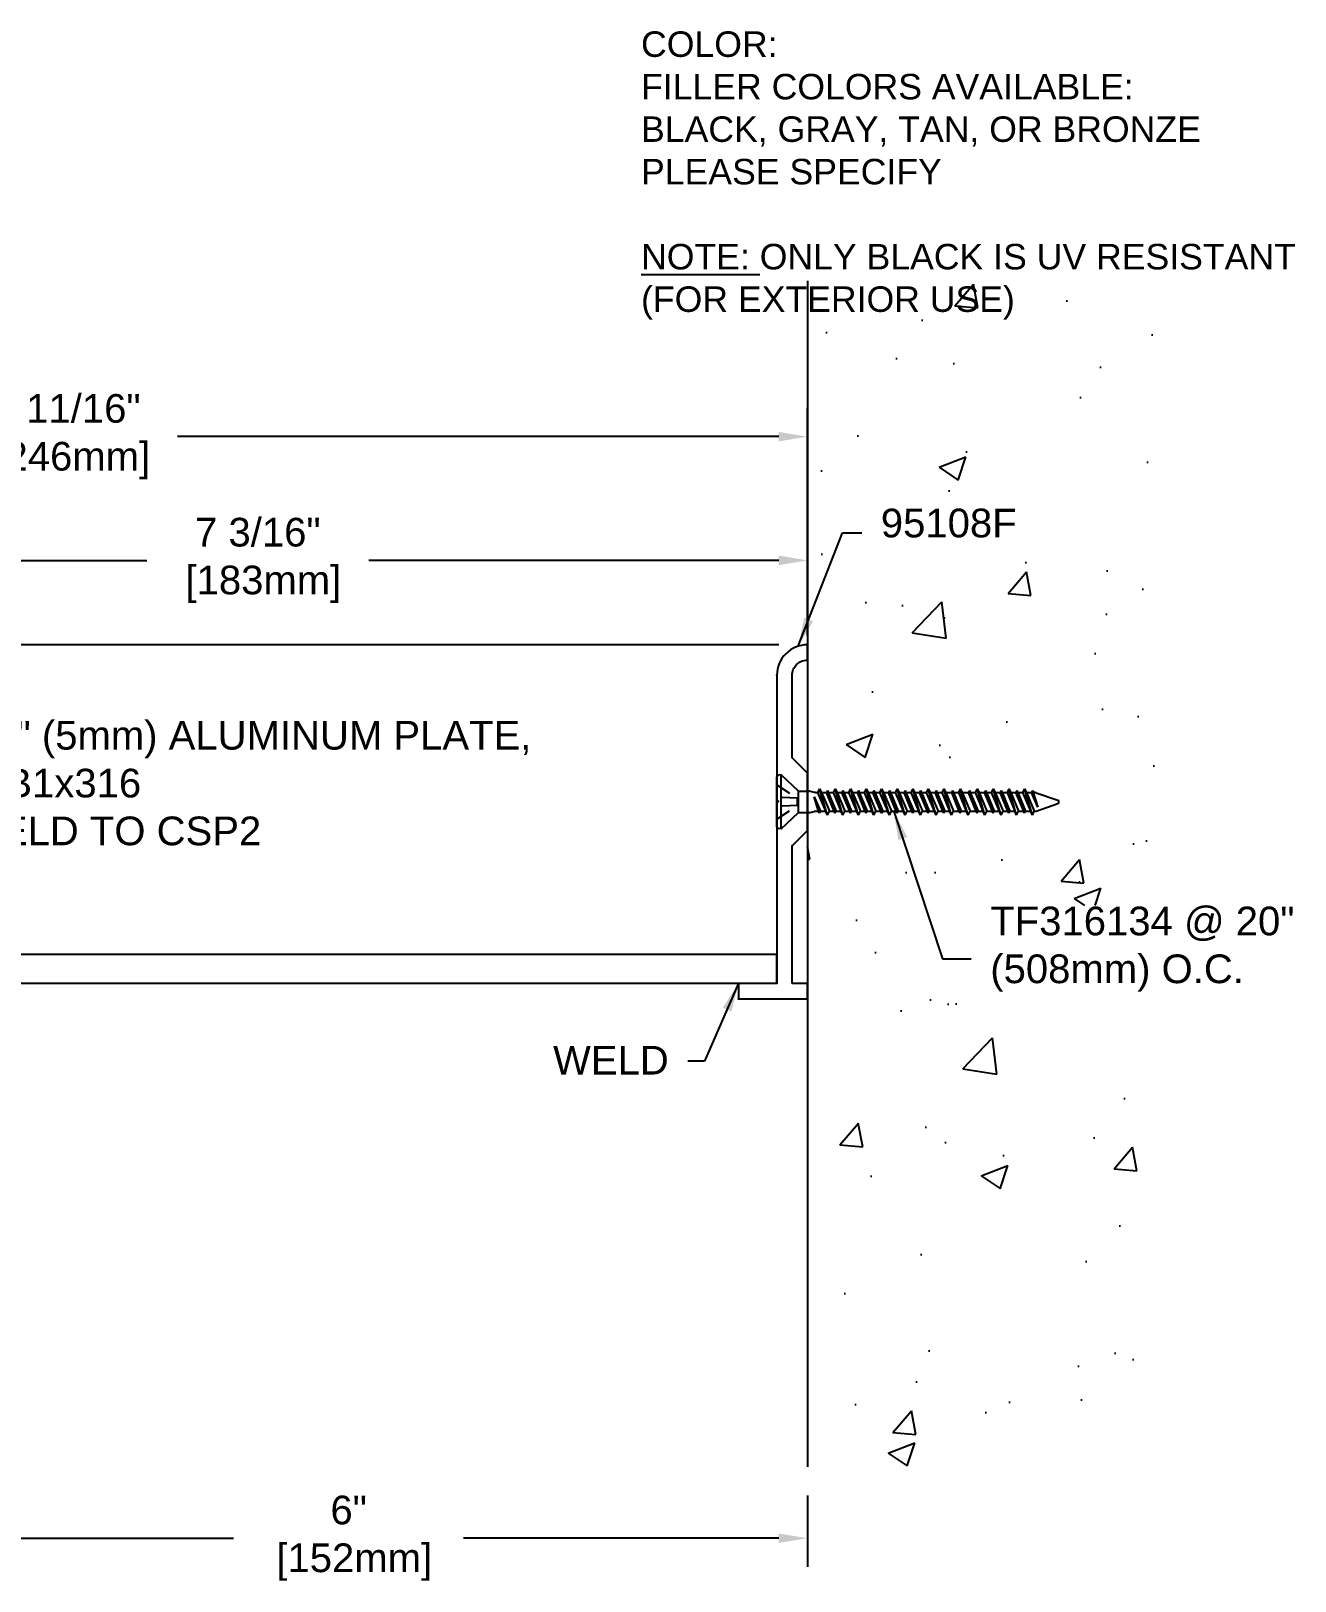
# Model space of a CAD drawing. Header units: inches. Extents: x -1.3 to 37.3, y -2.2 to 8.2.
# Drawn here: x 6.92 to 15.18, y -2.08 to 8.06 of the extents above; entities that cross this region are included whole.
import ezdxf

# ---------------------------------------------------------------- set-up
doc = ezdxf.new("R2010")
doc.units = ezdxf.units.IN
doc.header["$MEASUREMENT"] = 0
doc.linetypes.add('DASHED', pattern=[0.75, 0.5, -0.25])
for name, color, linetype in [('anchors', 4, 'Continuous'), ('conditions', 1, 'Continuous'), ('dimensions', 3, 'Continuous'), ('METALS', 7, 'Continuous'), ('text', 2, 'Continuous')]:
    doc.layers.add(name, color=color, linetype=linetype)
doc.styles.add('ARIAL', font='arial.ttf')
doc.dimstyles.new('Arial', dxfattribs={"dimtxt": 0.1875, "dimasz": 0.1875, "dimexe": 0.1875, "dimexo": 0.1875, "dimgap": 0.1875, "dimtad": 0, "dimtih": 1, "dimtoh": 1, "dimdec": 4, "dimzin": 0, "dimdsep": 46, "dimlunit": 4, "dimtxsty": 'ARIAL', "dimcen": 0.09, "dimadec": 0, "dimazin": 0, "dimtfac": 1, "dimtdec": 4, "dimtofl": 0, "dimtmove": 0, "dimatfit": 3, "dimfxl": 0, "dimfrac": 2, "dimtolj": 1, "dimtzin": 0, "dimarcsym": 0})

# ---------------------------------------------------------------- blocks, each defined once
blk = doc.blocks.new('*D0')
at = {"layer": 'DEFPOINTS', "color": 0}
for p in [(11.994, 4.595), (11.994, 3.918), (4.806, 1.998)]:
    blk.add_point(p, dxfattribs=at)
at = {"layer": 'dimensions', "color": 0, "lineweight": -2}
for p, q in [((4.806, 2.185), (4.806, 4.783)), ((11.994, 4.105), (11.994, 4.783)), ((4.994, 4.595), (7.675, 4.595)), ((11.806, 4.595), (9.125, 4.595))]:
    blk.add_line(p, q, dxfattribs=at)
at = {"layer": 'dimensions', "color": 0}
for points in [[(4.994, 4.627), (4.994, 4.564), (4.806, 4.595)], [(11.806, 4.627), (11.806, 4.564), (11.994, 4.595)]]:
    blk.add_solid(points, dxfattribs=at)
at = {"layer": 'dimensions', "color": 0, "insert": (8.4, 4.595), "char_height": 0.1875, "attachment_point": 5, "style": 'ARIAL'}
blk.add_mtext('\\A1;7 3/16"\\P [183mm]', dxfattribs=at)
blk = doc.blocks.new('*D1')
at = {"layer": 'DEFPOINTS', "color": 0}
for p in [(11.994, 5.404), (11.994, 3.918), (2.321, 2.008)]:
    blk.add_point(p, dxfattribs=at)
at = {"layer": 'dimensions', "color": 0, "lineweight": -2}
for p, q in [((2.321, 2.195), (2.321, 5.591)), ((11.994, 4.105), (11.994, 5.591)), ((2.509, 5.404), (6.425, 5.404)), ((11.806, 5.404), (7.875, 5.404))]:
    blk.add_line(p, q, dxfattribs=at)
at = {"layer": 'dimensions', "color": 0}
for points in [[(2.509, 5.435), (2.509, 5.373), (2.321, 5.404)], [(11.806, 5.435), (11.806, 5.373), (11.994, 5.404)]]:
    blk.add_solid(points, dxfattribs=at)
at = {"layer": 'dimensions', "color": 0, "insert": (7.15, 5.404), "char_height": 0.1875, "attachment_point": 5, "style": 'ARIAL'}
blk.add_mtext('\\A1;9 11/16"\\P [246mm]', dxfattribs=at)
blk = doc.blocks.new('*D3')
at = {"layer": 'DEFPOINTS', "color": 0}
for p in [(5.994, -1.331), (11.994, -1.331), (11.994, -1.797)]:
    blk.add_point(p, dxfattribs=at)
at = {"layer": 'dimensions', "color": 0, "lineweight": -2}
for p, q in [((5.994, -1.518), (5.994, -1.985)), ((11.994, -1.518), (11.994, -1.985)), ((6.181, -1.797), (8.241, -1.797)), ((11.806, -1.797), (9.746, -1.797))]:
    blk.add_line(p, q, dxfattribs=at)
at = {"layer": 'dimensions', "color": 0}
for points in [[(6.181, -1.766), (6.181, -1.828), (5.994, -1.797)], [(11.806, -1.766), (11.806, -1.828), (11.994, -1.797)]]:
    blk.add_solid(points, dxfattribs=at)
at = {"layer": 'dimensions', "color": 0, "insert": (8.994, -1.797), "char_height": 0.1875, "attachment_point": 5, "style": 'ARIAL'}
blk.add_mtext('\\A1;6"\\P [152mm]', dxfattribs=at)
blk = doc.blocks.new('95108F')
blk.add_lwpolyline([(0.063, 0.063), (0.963, 0.063), (1.063, -0.037), (1.438, -0.037), (1.538, 0.063), (2.077, 0.063, -0.414214), (2.176, -0.036), (2.176, -0.037), (2.276, -0.037), (2.276, -0.036, 0.414214), (2.077, 0.163), (1.261, 0.163), (1.251, 0.153), (1.241, 0.163), (0.063, 0.163), (0.063, 0.413), (-0.037, 0.413), (-0.037, -0.037), (0.063, -0.037)], format="xyb", close=True)
for p in [(-0.037, 0.413), (2.077, 0.163), (2.199, 0.122), (0.963, 0.063), (0.063, -0.037), (1.438, -0.037), (2.276, -0.037)]:
    blk.add_point(p)
blk = doc.blocks.new('A$C63CB1885')
for p, q in [((-0.176, 0), (-0.175, 0.018)), ((-0.176, 0), (0.176, 0)), ((-0.176, 0), (-0.07, -0.113)), ((-0.163, 0.029), (0.163, 0.029)), ((0.07, -0.113), (0.176, 0)), ((0.176, 0), (0.175, 0.018)), ((-0.07, -0.113), (0.07, -0.113)), ((-0.07, -0.113), (-0.07, -0.18)), ((-0.069, -0.189), (-0.063, -0.215)), ((0.069, -0.189), (0.063, -0.215)), ((0.07, -0.113), (0.07, -0.18)), ((-0.086, -0.302), (0.086, -0.251)), ((-0.086, -0.302), (-0.062, -0.289)), ((-0.086, -0.302), (-0.062, -0.315)), ((-0.074, -0.251), (0.032, -0.215)), ((-0.074, -0.251), (-0.062, -0.245)), ((-0.074, -0.251), (-0.062, -0.257)), ((-0.074, -0.353), (0.074, -0.302)), ((-0.062, -0.245), (0.032, -0.215)), ((0.032, -0.215), (-0.062, -0.257)), ((-0.062, -0.225), (-0.062, -0.245)), ((0.062, -0.238), (-0.062, -0.289)), ((-0.062, -0.257), (-0.062, -0.289)), ((0.062, -0.264), (-0.062, -0.315)), ((-0.062, -0.346), (0.062, -0.296)), ((0.062, -0.225), (0.062, -0.238)), ((0.086, -0.251), (0.062, -0.238)), ((0.086, -0.251), (0.062, -0.264)), ((0.062, -0.264), (0.062, -0.296)), ((0.074, -0.302), (0.062, -0.296)), ((0.074, -0.302), (0.062, -0.308)), ((-0.086, -0.403), (0.086, -0.353)), ((-0.086, -0.403), (-0.062, -0.391)), ((-0.086, -0.403), (-0.062, -0.416)), ((-0.074, -0.353), (-0.062, -0.346)), ((-0.074, -0.353), (-0.062, -0.359)), ((-0.074, -0.454), (0.074, -0.403)), ((0.062, -0.308), (-0.062, -0.359)), ((-0.062, -0.315), (-0.062, -0.346)), ((0.062, -0.34), (-0.062, -0.391)), ((-0.062, -0.359), (-0.062, -0.391)), ((0.062, -0.366), (-0.062, -0.416)), ((-0.062, -0.448), (0.062, -0.397)), ((0.062, -0.308), (0.062, -0.34)), ((0.086, -0.353), (0.062, -0.34)), ((0.086, -0.353), (0.062, -0.366)), ((0.062, -0.366), (0.062, -0.397)), ((0.074, -0.403), (0.062, -0.397)), ((0.074, -0.403), (0.062, -0.41)), ((-0.086, -0.505), (0.086, -0.454)), ((-0.086, -0.505), (-0.062, -0.492)), ((-0.086, -0.505), (-0.062, -0.518)), ((-0.074, -0.454), (-0.062, -0.448)), ((-0.074, -0.454), (-0.062, -0.46)), ((-0.074, -0.556), (0.074, -0.505)), ((0.062, -0.41), (-0.062, -0.46)), ((-0.062, -0.416), (-0.062, -0.448)), ((0.062, -0.441), (-0.062, -0.492)), ((-0.062, -0.46), (-0.062, -0.492)), ((0.062, -0.467), (-0.062, -0.518)), ((-0.062, -0.55), (0.062, -0.499)), ((0.062, -0.41), (0.062, -0.441)), ((0.086, -0.454), (0.062, -0.441)), ((0.086, -0.454), (0.062, -0.467)), ((0.062, -0.467), (0.062, -0.499)), ((0.074, -0.505), (0.062, -0.499)), ((0.074, -0.505), (0.062, -0.511)), ((-0.086, -0.607), (0.086, -0.556)), ((-0.086, -0.607), (-0.062, -0.594)), ((-0.086, -0.607), (-0.062, -0.619)), ((-0.074, -0.556), (-0.062, -0.55)), ((-0.074, -0.556), (-0.062, -0.562)), ((-0.074, -0.657), (0.074, -0.607)), ((0.062, -0.511), (-0.062, -0.562)), ((-0.062, -0.518), (-0.062, -0.55)), ((0.062, -0.543), (-0.062, -0.594)), ((-0.062, -0.562), (-0.062, -0.594)), ((0.062, -0.569), (-0.062, -0.619)), ((-0.062, -0.651), (0.062, -0.6)), ((0.062, -0.511), (0.062, -0.543)), ((0.086, -0.556), (0.062, -0.543)), ((0.086, -0.556), (0.062, -0.569)), ((0.062, -0.569), (0.062, -0.6)), ((0.074, -0.607), (0.062, -0.6)), ((0.074, -0.607), (0.062, -0.613)), ((-0.086, -0.708), (0.086, -0.657)), ((-0.086, -0.708), (-0.062, -0.695)), ((-0.086, -0.708), (-0.062, -0.721)), ((-0.074, -0.657), (-0.062, -0.651)), ((-0.074, -0.657), (-0.062, -0.664)), ((-0.074, -0.759), (0.074, -0.708)), ((0.062, -0.613), (-0.062, -0.664)), ((-0.062, -0.619), (-0.062, -0.651)), ((0.062, -0.644), (-0.062, -0.695)), ((-0.062, -0.664), (-0.062, -0.695)), ((0.062, -0.67), (-0.062, -0.721)), ((-0.062, -0.753), (0.062, -0.702)), ((0.062, -0.613), (0.062, -0.644)), ((0.086, -0.657), (0.062, -0.644)), ((0.086, -0.657), (0.062, -0.67)), ((0.062, -0.67), (0.062, -0.702)), ((0.074, -0.708), (0.062, -0.702)), ((0.074, -0.708), (0.062, -0.714)), ((-0.086, -0.81), (0.086, -0.759)), ((-0.086, -0.81), (-0.062, -0.797)), ((-0.086, -0.81), (-0.062, -0.823)), ((-0.074, -0.759), (-0.062, -0.753)), ((-0.074, -0.759), (-0.062, -0.765)), ((-0.074, -0.86), (0.074, -0.81)), ((0.062, -0.714), (-0.062, -0.765)), ((-0.062, -0.721), (-0.062, -0.753)), ((0.062, -0.746), (-0.062, -0.797)), ((-0.062, -0.765), (-0.062, -0.797)), ((0.062, -0.772), (-0.062, -0.823)), ((-0.062, -0.854), (0.062, -0.804)), ((0.062, -0.714), (0.062, -0.746)), ((0.086, -0.759), (0.062, -0.746)), ((0.086, -0.759), (0.062, -0.772)), ((0.062, -0.772), (0.062, -0.804)), ((0.074, -0.81), (0.062, -0.804)), ((0.074, -0.81), (0.062, -0.816)), ((-0.086, -0.911), (0.086, -0.86)), ((-0.086, -0.911), (-0.062, -0.898)), ((-0.086, -0.911), (-0.062, -0.924)), ((-0.074, -0.86), (-0.062, -0.854)), ((-0.074, -0.86), (-0.062, -0.867)), ((-0.074, -0.962), (0.074, -0.911)), ((0.062, -0.816), (-0.062, -0.867)), ((-0.062, -0.823), (-0.062, -0.854)), ((0.062, -0.848), (-0.062, -0.898)), ((-0.062, -0.867), (-0.062, -0.898)), ((0.062, -0.873), (-0.062, -0.924)), ((-0.062, -0.956), (0.062, -0.905)), ((0.062, -0.816), (0.062, -0.848)), ((0.086, -0.86), (0.062, -0.848)), ((0.086, -0.86), (0.062, -0.873)), ((0.062, -0.873), (0.062, -0.905)), ((0.074, -0.911), (0.062, -0.905)), ((0.074, -0.911), (0.062, -0.917)), ((-0.086, -1.013), (0.086, -0.962)), ((-0.086, -1.013), (-0.062, -1)), ((-0.086, -1.013), (-0.062, -1.026)), ((-0.074, -0.962), (-0.062, -0.956)), ((-0.074, -0.962), (-0.062, -0.968)), ((-0.074, -1.064), (0.074, -1.013)), ((0.062, -0.917), (-0.062, -0.968)), ((-0.062, -0.924), (-0.062, -0.956)), ((0.062, -0.949), (-0.062, -1)), ((-0.062, -0.968), (-0.062, -1)), ((0.062, -0.975), (-0.062, -1.026)), ((-0.062, -1.057), (0.062, -1.007)), ((0.062, -0.917), (0.062, -0.949)), ((0.086, -0.962), (0.062, -0.949)), ((0.086, -0.962), (0.062, -0.975)), ((0.062, -0.975), (0.062, -1.007)), ((0.074, -1.013), (0.062, -1.007)), ((0.074, -1.013), (0.062, -1.019)), ((-0.086, -1.114), (0.086, -1.064)), ((-0.086, -1.114), (-0.062, -1.101)), ((-0.086, -1.114), (-0.062, -1.127)), ((-0.074, -1.064), (-0.062, -1.057)), ((-0.074, -1.064), (-0.062, -1.07)), ((0.062, -1.019), (-0.062, -1.07)), ((-0.062, -1.026), (-0.062, -1.057)), ((0.062, -1.051), (-0.062, -1.101)), ((-0.062, -1.07), (-0.062, -1.101)), ((0.062, -1.077), (-0.062, -1.127)), ((-0.062, -1.165), (0.062, -1.115)), ((0.062, -1.019), (0.062, -1.051)), ((0.086, -1.064), (0.062, -1.051)), ((0.086, -1.064), (0.062, -1.077)), ((0.062, -1.077), (0.062, -1.115)), ((0.074, -1.121), (0.062, -1.115)), ((-0.086, -1.222), (0.086, -1.171)), ((-0.086, -1.222), (-0.062, -1.209)), ((-0.074, -1.171), (0.074, -1.121)), ((-0.074, -1.171), (-0.062, -1.165)), ((-0.074, -1.171), (-0.062, -1.178)), ((0.062, -1.127), (-0.062, -1.178)), ((-0.062, -1.127), (-0.062, -1.165)), ((0.062, -1.159), (-0.062, -1.209)), ((-0.062, -1.178), (-0.062, -1.209)), ((0.062, -1.184), (-0.062, -1.235)), ((0.074, -1.121), (0.062, -1.127)), ((0.062, -1.127), (0.062, -1.159)), ((0.086, -1.171), (0.062, -1.159)), ((0.086, -1.171), (0.062, -1.184)), ((0.062, -1.184), (0.062, -1.225)), ((-0.086, -1.222), (-0.062, -1.235)), ((-0.086, -1.332), (0.086, -1.282)), ((-0.074, -1.282), (0.074, -1.231)), ((-0.074, -1.282), (-0.062, -1.275)), ((-0.074, -1.282), (-0.062, -1.288)), ((-0.062, -1.275), (0.062, -1.225)), ((-0.062, -1.235), (-0.062, -1.275)), ((0.062, -1.237), (-0.062, -1.288)), ((0.062, -1.269), (-0.062, -1.319)), ((-0.062, -1.288), (-0.062, -1.319)), ((0.062, -1.295), (-0.062, -1.345)), ((0.074, -1.231), (0.062, -1.225)), ((0.074, -1.231), (0.062, -1.237)), ((0.062, -1.237), (0.062, -1.269)), ((0.086, -1.282), (0.062, -1.269)), ((0.086, -1.282), (0.062, -1.295)), ((0.062, -1.295), (0.062, -1.33)), ((-0.086, -1.332), (-0.062, -1.319)), ((-0.086, -1.332), (-0.062, -1.345)), ((-0.086, -1.438), (0.086, -1.387)), ((-0.074, -1.387), (0.074, -1.336)), ((-0.074, -1.387), (-0.062, -1.381)), ((-0.074, -1.387), (-0.062, -1.393)), ((-0.062, -1.381), (0.062, -1.33)), ((0.062, -1.343), (-0.062, -1.393)), ((-0.062, -1.345), (-0.062, -1.381)), ((0.062, -1.374), (-0.062, -1.425)), ((-0.062, -1.393), (-0.062, -1.425)), ((0.062, -1.4), (-0.062, -1.451)), ((0.074, -1.336), (0.062, -1.33)), ((0.074, -1.336), (0.062, -1.343)), ((0.062, -1.343), (0.062, -1.374)), ((0.086, -1.387), (0.062, -1.374)), ((0.086, -1.387), (0.062, -1.4)), ((0.062, -1.4), (0.062, -1.433)), ((-0.086, -1.438), (-0.062, -1.425)), ((-0.086, -1.438), (-0.062, -1.451)), ((-0.086, -1.54), (0.086, -1.489)), ((-0.074, -1.489), (0.074, -1.439)), ((-0.074, -1.489), (-0.062, -1.483)), ((-0.074, -1.489), (-0.062, -1.496)), ((-0.062, -1.483), (0.062, -1.433)), ((0.062, -1.445), (-0.062, -1.496)), ((-0.062, -1.451), (-0.062, -1.483)), ((0.062, -1.477), (-0.062, -1.527)), ((-0.062, -1.496), (-0.062, -1.527)), ((0.062, -1.502), (-0.062, -1.553)), ((0.074, -1.439), (0.062, -1.433)), ((0.074, -1.439), (0.062, -1.445)), ((0.062, -1.445), (0.062, -1.477)), ((0.086, -1.489), (0.062, -1.477)), ((0.086, -1.489), (0.062, -1.502)), ((0.062, -1.502), (0.062, -1.535)), ((-0.086, -1.54), (-0.062, -1.527)), ((-0.086, -1.54), (-0.062, -1.553)), ((-0.086, -1.643), (0.086, -1.592)), ((-0.074, -1.592), (0.074, -1.541)), ((-0.074, -1.592), (-0.062, -1.586)), ((-0.074, -1.592), (-0.062, -1.598)), ((-0.062, -1.586), (0.062, -1.535)), ((0.062, -1.547), (-0.062, -1.598)), ((-0.062, -1.553), (-0.062, -1.586)), ((0.062, -1.579), (-0.062, -1.63)), ((-0.062, -1.598), (-0.062, -1.63)), ((0.062, -1.605), (-0.062, -1.655)), ((0.074, -1.541), (0.062, -1.535)), ((0.074, -1.541), (0.062, -1.547)), ((0.062, -1.547), (0.062, -1.579)), ((0.086, -1.592), (0.062, -1.579)), ((0.086, -1.592), (0.062, -1.605)), ((0.062, -1.605), (0.062, -1.652)), ((-0.086, -1.643), (-0.062, -1.63)), ((-0.086, -1.643), (-0.062, -1.655)), ((-0.06, -1.668), (-0.01, -1.81)), ((-0.034, -1.679), (0.062, -1.636)), ((-0.034, -1.679), (0.074, -1.643)), ((0.062, -1.649), (-0.034, -1.679)), ((0.06, -1.668), (0.01, -1.81)), ((0.074, -1.643), (0.062, -1.636)), ((0.074, -1.643), (0.062, -1.649))]:
    blk.add_line(p, q)
at = {"linetype": 'DASHED', "ltscale": 0.025}
for p, q in [((-0.113, 0.029), (-0.024, -0.106)), ((-0.024, -0.106), (-0.031, 0.028)), ((0.024, -0.106), (0.031, 0.029)), ((0.112, 0.029), (0.024, -0.106)), ((-0.024, -0.106), (0.024, -0.106))]:
    blk.add_line(p, q, dxfattribs=at)
for centre, radius, start, end in [((-0.163, 0.017), 0.0112, 90, 175), ((0.163, 0.017), 0.0112, 5, 90), ((-0.023, -0.18), 0.0465, 180, 191.9357), ((0.023, -0.18), 0.0465, 348.0643, 0), ((-0.109, -0.225), 0.0465, 0, 11.9357), ((0.109, -0.225), 0.0465, 168.0643, 180), ((-0.016, -1.652), 0.0465, 183.9476, 199.3058), ((0.016, -1.652), 0.0465, 340.6942, 0), ((0, -1.806), 0.0106, 204.1001, 335.8999)]:
    blk.add_arc(centre, radius, start, end)
blk = doc.blocks.new('TF316134')
blk.add_blockref('A$C63CB1885', (0, -0.0285))
blk = doc.blocks.new('*D13')
at = {"layer": 'DEFPOINTS', "color": 0}
for p in [(11.994, 4.043), (-0.884, 2.028), (0.595, 2.028)]:
    blk.add_point(p, dxfattribs=at)
at = {"layer": 'dimensions', "color": 0, "lineweight": -2}
for p, q in [((11.806, 4.043), (-1.072, 4.043)), ((-0.884, 3.855), (-0.884, 3.505)), ((-0.884, 2.215), (-0.884, 2.576)), ((0.407, 2.028), (-1.072, 2.028))]:
    blk.add_line(p, q, dxfattribs=at)
at = {"layer": 'dimensions', "color": 0}
for points in [[(-0.916, 3.855), (-0.853, 3.855), (-0.884, 4.043)], [(-0.916, 2.215), (-0.853, 2.215), (-0.884, 2.028)]]:
    blk.add_solid(points, dxfattribs=at)
at = {"layer": 'dimensions', "color": 0, "insert": (-0.884, 3.04), "char_height": 0.1875, "attachment_point": 5, "style": 'ARIAL'}
blk.add_mtext('\\A1;2"\\P [51mm]', dxfattribs=at)

msp = doc.modelspace()

# ---------------------------------------------------------------- hatches: boundary and pattern name
at = {"layer": 'conditions'}
h = msp.add_hatch(dxfattribs=at)
h.set_pattern_fill('AR-CONC', color=256, scale=0.25, style=0)
h.set_pattern_definition([(50, (0, -0.01), (1.79315, -0.15688), [0.1875, -2.0625]), (355, (0, -0.01), (-0.34688, 1.88048), [0.15, -1.65]), (100.451, (0.1494, -0.0231), (1.44627, 1.7236), [0.15935, -1.75286]), (46.184, (0, 0.49), (2.6681, -0.4138), [0.28125, -3.09375]), (96.636, (0.2223, 0.4555), (2.33666, 2.4353), [0.23903, -2.6293]), (351.184, (0, 0.49), (2.33665, 2.4353), [0.225, -2.475]), (21, (0.25, 0.365), (1.49227, -1.00655), [0.1875, -2.0625]), (326, (0.25, 0.365), (0.60829, 1.81288), [0.15, -1.65]), (71.451, (0.3744, 0.281), (2.10056, 0.80633), [0.15935, -1.75286]), (37.5, (0, -0.01004), (0.0304, 0.832235), [0, -1.63, 0, -1.675, 0, -1.65625]), (7.5, (0, -0.01), (0.657674, 0.98603), [0, -0.955, 0, -1.5925, 0, -0.63125]), (327.5, (-0.5575, -0.01004), (1.334556, -0.056387), [0, -0.625, 0, -1.95, 0, -2.5875]), (317.5, (-0.8075, -0.01), (1.457965, 0.25026), [0, -0.8125, 0, -1.295, 0, -1.8375])])
h.paths.add_polyline_path([(14.29924, 6.41263), (11.99381, 6.41263), (11.99381, 2.96141), (12.00677, 2.96141), (12.0375, 2.95492, 0.05212645), (12.04711, 2.95391), (12.06048, 2.95391), (12.07341, 2.97791), (12.08633, 2.95391), (12.11803, 2.95391), (12.12419, 2.96536), (12.13035, 2.95391), (12.16205, 2.95391), (12.17497, 2.97791), (12.1879, 2.95391), (12.21959, 2.95391), (12.22575, 2.96536), (12.23191, 2.95391), (12.26361, 2.95391), (12.27653, 2.97791), (12.28946, 2.95391), (12.32115, 2.95391), (12.32731, 2.96536), (12.33348, 2.95391), (12.36517, 2.95391), (12.3781, 2.97791), (12.39102, 2.95391), (12.42271, 2.95391), (12.42888, 2.96536), (12.43504, 2.95391), (12.46673, 2.95391), (12.47966, 2.97791), (12.49258, 2.95391), (12.52428, 2.95391), (12.53044, 2.96536), (12.5366, 2.95391), (12.5683, 2.95391), (12.58122, 2.97791), (12.59415, 2.95391), (12.62584, 2.95391), (12.632, 2.96536), (12.63816, 2.95391), (12.66986, 2.95391), (12.68278, 2.97791), (12.69571, 2.95391), (12.7274, 2.95391), (12.73356, 2.96536), (12.73973, 2.95391), (12.77142, 2.95391), (12.78435, 2.97791), (12.79727, 2.95391), (12.82896, 2.95391), (12.83513, 2.96536), (12.84129, 2.95391), (12.87298, 2.95391), (12.88591, 2.97791), (12.89883, 2.95391), (12.93684, 2.95391), (12.94301, 2.96536), (12.94917, 2.95391), (12.98086, 2.95391), (12.99379, 2.97791), (13.00671, 2.95391), (13.04697, 2.95391), (13.05313, 2.96536), (13.0593, 2.95391), (13.09099, 2.95391), (13.10392, 2.97791), (13.11684, 2.95391), (13.1526, 2.95391), (13.15877, 2.96536), (13.16493, 2.95391), (13.19662, 2.95391), (13.20955, 2.97791), (13.22247, 2.95391), (13.25486, 2.95391), (13.26103, 2.96536), (13.26719, 2.95391), (13.29888, 2.95391), (13.31181, 2.97791), (13.32473, 2.95391), (13.35713, 2.95391), (13.36329, 2.96536), (13.36945, 2.95391), (13.40115, 2.95391), (13.41407, 2.97791), (13.427, 2.95391), (13.45061, 2.95391), (13.44408, 2.96843), (13.45024, 2.97988), (13.45641, 2.96843), (13.46107, 2.95391), (13.47453, 2.95391, -0.08443704), (13.4899, 2.9513), (13.63096, 2.90189, -0.77412328), (13.63096, 2.88144), (13.4899, 2.83203, -0.06652555), (13.47784, 2.82953), (13.46485, 2.80541), (13.45193, 2.82941), (13.42023, 2.82941), (13.41407, 2.81797), (13.40791, 2.82941), (13.37552, 2.82941), (13.36259, 2.80541), (13.34967, 2.82941), (13.31797, 2.82941), (13.31181, 2.81797), (13.30565, 2.82941), (13.27325, 2.82941), (13.26033, 2.80541), (13.2474, 2.82941), (13.21571, 2.82941), (13.20955, 2.81797), (13.20338, 2.82941), (13.16762, 2.82941), (13.1547, 2.80541), (13.14177, 2.82941), (13.11008, 2.82941), (13.10392, 2.81797), (13.09775, 2.82941), (13.05749, 2.82941), (13.04457, 2.80541), (13.03164, 2.82941), (12.99995, 2.82941), (12.99379, 2.81797), (12.98762, 2.82941), (12.97547, 2.82941), (12.94961, 2.82941), (12.93669, 2.80541), (12.92376, 2.82941), (12.89207, 2.82941), (12.88591, 2.81797), (12.87974, 2.82941), (12.84805, 2.82941), (12.83513, 2.80541), (12.8222, 2.82941), (12.79051, 2.82941), (12.78435, 2.81797), (12.77818, 2.82941), (12.74649, 2.82941), (12.73356, 2.80541), (12.72064, 2.82941), (12.68895, 2.82941), (12.68278, 2.81797), (12.67662, 2.82941), (12.64493, 2.82941), (12.632, 2.80541), (12.61908, 2.82941), (12.58738, 2.82941), (12.58122, 2.81797), (12.57506, 2.82941), (12.54336, 2.82941), (12.53044, 2.80541), (12.51751, 2.82941), (12.48582, 2.82941), (12.47966, 2.81797), (12.47349, 2.82941), (12.4418, 2.82941), (12.42888, 2.80541), (12.41595, 2.82941), (12.38426, 2.82941), (12.3781, 2.81797), (12.37193, 2.82941), (12.34024, 2.82941), (12.32731, 2.80541), (12.31439, 2.82941), (12.2827, 2.82941), (12.27653, 2.81797), (12.27037, 2.82941), (12.23868, 2.82941), (12.22575, 2.80541), (12.21283, 2.82941), (12.18113, 2.82941), (12.17497, 2.81797), (12.16881, 2.82941), (12.13711, 2.82941), (12.12419, 2.80541), (12.11126, 2.82941), (12.07957, 2.82941), (12.07341, 2.81797), (12.06724, 2.82941), (12.04711, 2.82941, 0.05212645), (12.0375, 2.82841), (12.00677, 2.82191), (11.99381, 2.82191), (11.99381, 2.70531), (11.99381, -1.3408), (14.29924, -1.3408), (14.29924, 1.59869), (13.08629, 1.59869), (13.08629, 2.33948), (14.29924, 2.33948)])
h.paths.add_polyline_path([(12.43971, 4.54609), (12.43971, 4.9086), (13.41746, 4.9086), (13.41746, 4.54609)], flags=16)
h.paths.add_polyline_path([(12.42727, 4.85564), (13.38651, 4.85564), (13.38651, 4.57042), (12.42727, 4.57042)], flags=24)

# ---------------------------------------------------------------- linework, layer by layer
msp.add_line((11.99381, 6.42266), (11.99381, -1.33077), dxfattribs=at)
at = {"layer": 'METALS'}
msp.add_lwpolyline([(4.80631, 2.01781), (4.80631, 1.83031), (11.79381, 1.83031), (11.79381, 2.01781)], close=True, dxfattribs=at)

# ---------------------------------------------------------------- block references
at = {"layer": 'anchors', "rotation": 90}
msp.add_blockref('TF316134', (11.79381, 3.01666), dxfattribs=at)
at = {"layer": 'METALS', "rotation": 90}
msp.add_blockref('95108F', (11.95721, 1.76695), dxfattribs=at)

# ---------------------------------------------------------------- texts
at = {"layer": 'text', "insert": (10.90598, 8.05321), "char_height": 0.1666667, "width": 4.6875, "attachment_point": 1, "style": 'ARIAL'}
msp.add_mtext('COLOR:{\\L                           }   \\~\\PFILLER COLORS AVAILABLE:\\PBLACK, GRAY, TAN, OR BRONZE\\PPLEASE SPECIFY\\~\\P\\P{\\LNOTE:} ONLY BLACK IS UV RESISTANT\\P(FOR EXTERIOR USE) ', dxfattribs=at)
at = {"layer": 'text', "char_height": 0.1875, "style": 'ARIAL'}
for s, insert, attachment_point in [('\\A1;95108F', (12.47415, 4.83803), 4), ('3/16" (5mm) ALUMINUM PLATE,\\Pw/AB1x316\\P- WELD TO CSP2', (6.31229, 3.13801), 4), ('\\A1;TF316134 @ 20"\\P(508mm) O.C.', (13.18974, 2.05329), 4), ('\\A1;WELD', (11.08729, 1.32792), 6)]:
    msp.add_mtext(s, dxfattribs=dict(at, insert=insert, attachment_point=attachment_point))

# ---------------------------------------------------------------- dimensions: what is measured, and where the dimension line sits
at = {"layer": 'dimensions'}
for base, p1, p2, picture, middle in [((11.99381, 5.40392), (2.32131, 2.00781), (11.99381, 3.91781), '*D1', (7.15006, 5.40392)), ((11.99381, 4.59548), (4.80631, 1.99781), (11.99381, 3.91781), '*D0', (8.40006, 4.59548)), ((11.99381, -1.79706), (5.99381, -1.33077), (11.99381, -1.33077), '*D3', (8.99381, -1.79706))]:
    dim = msp.add_linear_dim(base=base, p1=p1, p2=p2, dimstyle='Arial', override={"dimpost": '\\X'}, dxfattribs=at)
    dim.commit()
    dim.dimension.update_dxf_attribs({"geometry": picture, "text_midpoint": middle, "dimtype": 160})
dim = msp.add_linear_dim(base=(-0.88429, 2.02785), p1=(11.99381, 4.04281), p2=(0.59467, 2.02785), angle=90, dimstyle='Arial', override={"dimpost": '\\X'}, dxfattribs=at)
dim.commit()
dim.dimension.update_dxf_attribs({"geometry": '*D13', "text_midpoint": (-0.88429, 3.04035), "dimtype": 160})

# ---------------------------------------------------------------- leaders
at = {"layer": 'text', "annotation_type": 0, "has_hookline": 1}
for points, hookline_direction, text_width in [([(11.93346, 4.03375), (12.22346, 4.77553), (12.34915, 4.77553)], 0, 0.86549), ([(12.5592, 2.95445), (12.87724, 1.99079), (13.06474, 1.99079)], 0, 1.97144), ([(11.54381, 1.83031), (11.32003, 1.32091), (11.21229, 1.32091)], 1, 0.73964)]:
    msp.add_leader(points, dimstyle='Arial', override={"dimgap": 0.125, "dimtad": 0}, dxfattribs=dict(at, hookline_direction=hookline_direction, text_width=text_width))
at = {"layer": 'text', "annotation_type": 0, "has_hookline": 1, "hookline_direction": 0, "text_width": 3.84298}
msp.add_leader([(5.44184, 1.83031), (5.93729, 3.13801), (6.12479, 3.13801)], dimstyle='Arial', dxfattribs=at)

doc.saveas('drawing.dxf')
